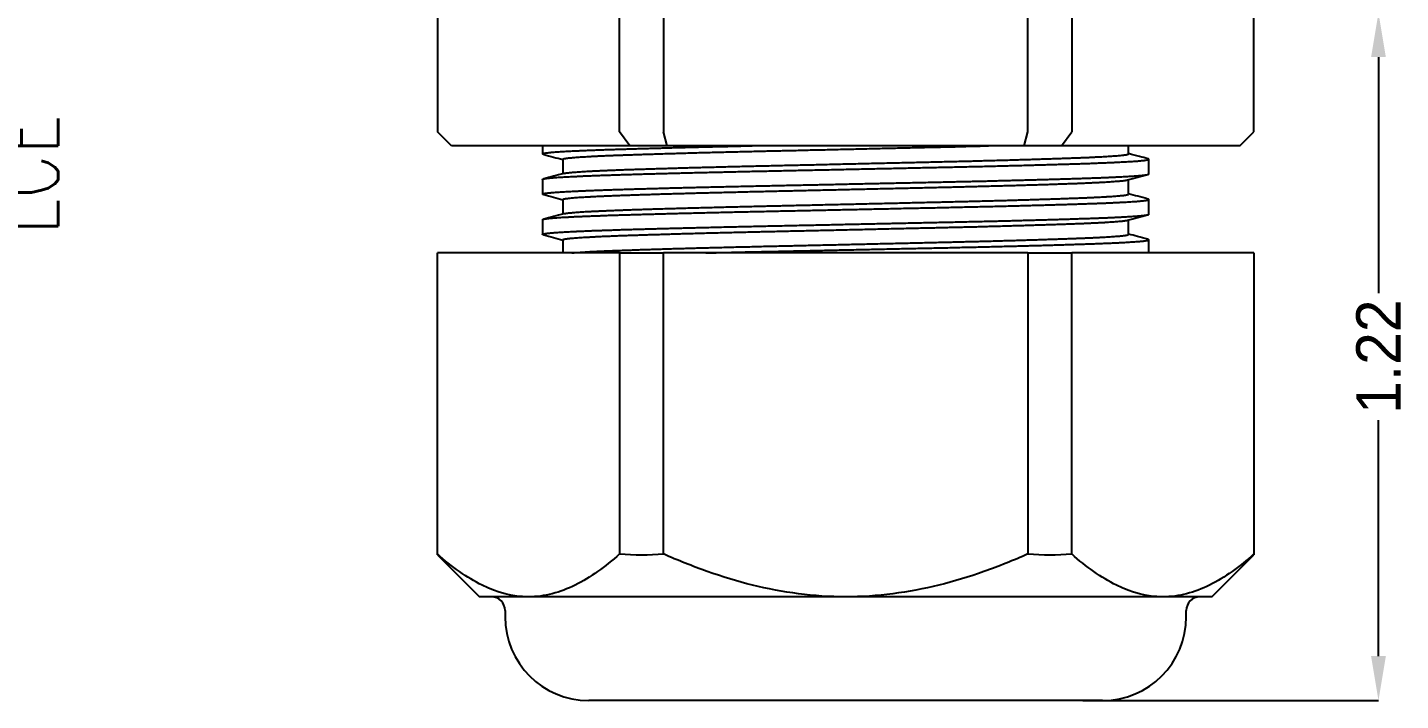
# Model space of a CAD drawing. Header units: inches. Extents: x 0 to 56, y -0.1 to 35.9.
# Drawn here: x 17.671 to 20.108, y 12.349 to 13.543 of the extents above; entities that cross this region are included whole.
import ezdxf
from ezdxf.enums import TextEntityAlignment as Align

# ---------------------------------------------------------------- set-up
doc = ezdxf.new("R2010")
doc.units = ezdxf.units.IN
doc.header["$MEASUREMENT"] = 0
doc.linetypes.add('SLD-Solid', pattern=[0])
doc.layers.add('PLOC', color=8, linetype='Continuous')
doc.layers.add('PSYMS', color=7, linetype='Continuous')
doc.styles.add('SLDTEXTSTYLE0', font='arial.ttf', dxfattribs={"width": 0.948})
doc.styles.add('WD', font='romans.shx', dxfattribs={"height": 0.185})
doc.dimstyles.new('SLDDIMSTYLE1', dxfattribs={"dimtxt": 0.078711, "dimasz": 0.078711, "dimexe": 0, "dimexo": 0.0625, "dimgap": 0.019678, "dimtad": 0, "dimtih": 1, "dimtoh": 1, "dimrnd": 1e-09, "dimzin": 12, "dimdsep": 46, "dimtxsty": 'SLDTEXTSTYLE0', "dimsah": 1, "dimcen": 0.09, "dimadec": 0, "dimazin": 3, "dimtfac": 1, "dimtofl": 0, "dimtmove": 0, "dimatfit": 3, "dimfxl": 1, "dimfrac": 2, "dimtolj": 1, "dimtzin": 12, "dimarcsym": 0})

# ---------------------------------------------------------------- blocks, each defined once
blk = doc.blocks.new('*D17')
at = {"color": 0, "linetype": 'SLD-Solid', "lineweight": -2, "transparency": 16777216}
for p, q in [((0.0043, 0.3067), (0.0043, -0.2178)), ((1.2243, -0.0593), (1.2243, -0.2178)), ((0.083, -0.2178), (0.5015, -0.2178)), ((1.1456, -0.2178), (0.7269, -0.2178))]:
    blk.add_line(p, q, dxfattribs=at)
at = {"color": 0, "linetype": 'SLD-Solid', "transparency": 16777216}
for points in [[(0.083, -0.2047), (0.083, -0.2309), (0.0043, -0.2178)], [(1.1456, -0.2047), (1.1456, -0.2309), (1.2243, -0.2178)]]:
    blk.add_solid(points, dxfattribs=at)
at = {"layer": 'Defpoints', "color": 0, "linetype": 'SLD-Solid', "transparency": 16777216}
for p in [(0.0043, 0.3692), (1.2243, 0.0032), (0.0043, -0.2178)]:
    blk.add_point(p, dxfattribs=at)
at = {"color": 0, "linetype": 'SLD-Solid', "lineweight": 18, "transparency": 16777216, "insert": (0.6142, -0.1783), "char_height": 0.07871, "attachment_point": 2, "style": 'SLDTEXTSTYLE0'}
blk.add_mtext('\\A1;1.22', dxfattribs=at)
blk = doc.blocks.new('HDV1_MC_CG_CORD3')
at = {"color": 7, "linetype": 'SLD-Solid', "lineweight": 25}
for p, q in [((0.2628, 1.4523), (0.1883, 1.3777)), ((0.2642, 1.4523), (0.7983, 1.4523)), ((0.7983, 1.129), (0.7983, 1.4523)), ((0.9883, 1.4273), (1.0133, 1.4523)), ((1.2243, 1.4523), (1.0133, 1.4523)), ((0.9883, 1.1107), (0.9883, 1.4273)), ((0.1883, 1.2906), (0.1883, 1.3777)), ((0.1641, 1.3322), (0.153, 1.3322)), ((0.1883, 0.7277), (0.1883, 1.2906)), ((0.8573, 1.2656), (0.8311, 1.2656)), ((0.9287, 1.2656), (0.9026, 1.2656)), ((0.9883, 1.2656), (0.974, 1.2656)), ((0.8216, 1.2299), (0.7983, 1.2299)), ((0.893, 1.2299), (0.8673, 1.2299)), ((0.9644, 1.2299), (0.9387, 1.2299)), ((0.0043, 0.2719), (0.0043, 1.1835)), ((0.7983, 1.129), (0.2642, 1.129)), ((0.7983, 1.129), (0.7983, 1.051)), ((0.9883, 1.1107), (1.0133, 1.129)), ((1.0133, 1.129), (1.2243, 1.129)), ((0.9883, 1.0443), (0.9883, 1.1107)), ((0.2642, 1.051), (0.7983, 1.051)), ((0.7983, 0.4044), (0.7983, 1.051)), ((0.9883, 1.0443), (1.0133, 1.051)), ((1.2243, 1.051), (1.0133, 1.051)), ((0.9883, 0.4111), (0.9883, 1.0443)), ((0.1883, 0.1648), (0.1883, 0.7277)), ((0.7983, 0.4044), (0.2642, 0.4044)), ((0.7983, 0.4044), (0.7983, 0.3264)), ((0.9883, 0.3447), (0.9883, 0.4111)), ((0.9883, 0.4111), (1.0133, 0.4044)), ((1.0133, 0.4044), (1.2243, 0.4044)), ((0.9883, 0.0282), (0.9883, 0.3447)), ((0.9883, 0.3447), (1.0133, 0.3264)), ((0.2642, 0.3264), (0.7983, 0.3264)), ((0.7983, 0.0032), (0.7983, 0.3264)), ((1.2243, 0.3264), (1.0133, 0.3264)), ((0.8311, 0.2256), (0.8568, 0.2256)), ((0.9026, 0.2256), (0.9282, 0.2256)), ((0.974, 0.2256), (0.9883, 0.2256)), ((0.7983, 0.1899), (0.8216, 0.1899)), ((0.8668, 0.1899), (0.893, 0.1899)), ((0.9383, 0.1899), (0.9644, 0.1899)), ((0.1883, 0.0777), (0.1883, 0.1648)), ((0.153, 0.1232), (0.1641, 0.1232)), ((0.1883, 0.0777), (0.2628, 0.0032)), ((0.9883, 0.0282), (1.0133, 0.0032)), ((0.7983, 0.0032), (0.2642, 0.0032)), ((1.0133, 0.0032), (1.2243, 0.0032))]:
    blk.add_line(p, q, dxfattribs=at)
for centre, radius, start, end in [((0.1641, 1.3564), 0.0242, 270, 0), ((0.153, 1.1835), 0.1487, 90, 180), ((0.153, 0.2719), 0.1487, 180, 270), ((0.1641, 0.099), 0.0242, 0, 90)]:
    blk.add_arc(centre, radius, start, end, dxfattribs=at)
for points, knots in [([(0.1883, 1.2906), (0.1883, 1.3186), (0.1956, 1.346), (0.2155, 1.3865), (0.2236, 1.3999), (0.2423, 1.4264), (0.2528, 1.4394), (0.2642, 1.4523)], [0, 0, 0, 0, 0.5, 0.5, 0.75, 0.75, 1, 1, 1, 1]), ([(0.2642, 1.129), (0.2414, 1.1546), (0.2224, 1.1808), (0.2025, 1.2211), (0.1972, 1.2347), (0.1919, 1.2555), (0.1906, 1.2625), (0.1887, 1.2766), (0.1883, 1.2836), (0.1883, 1.2906)], [0, 0, 0, 0, 0.5, 0.5, 0.75, 0.75, 0.875, 0.875, 1, 1, 1, 1]), ([(0.8303, 1.2639), (0.8287, 1.258), (0.8256, 1.2466), (0.8225, 1.2352), (0.8211, 1.2299)], [0, 0, 0, 0, 0.5256681, 1, 1, 1, 1]), ([(0.8303, 1.2639), (0.8303, 1.2642), (0.8305, 1.2649), (0.8309, 1.2655), (0.8312, 1.2656), (0.8315, 1.2654), (0.8318, 1.2647), (0.8321, 1.2635), (0.8324, 1.262), (0.8328, 1.26), (0.8331, 1.2576), (0.8334, 1.2549), (0.8337, 1.2518), (0.834, 1.2485), (0.8343, 1.2448), (0.8346, 1.2408), (0.8349, 1.2364), (0.8352, 1.2317), (0.8355, 1.2266), (0.8358, 1.2212), (0.8361, 1.2155), (0.8364, 1.2094), (0.8367, 1.2031), (0.837, 1.196), (0.8373, 1.1882), (0.8377, 1.1796), (0.838, 1.1706), (0.8383, 1.1615), (0.8386, 1.1522), (0.8389, 1.1428), (0.8393, 1.1331), (0.8396, 1.123), (0.8399, 1.1126), (0.8402, 1.1018), (0.8405, 1.091), (0.8408, 1.0803), (0.8411, 1.0696), (0.8414, 1.0587), (0.8417, 1.0475), (0.842, 1.0362), (0.8423, 1.0246), (0.8426, 1.0128), (0.8429, 1.0009), (0.8432, 0.9888), (0.8435, 0.9765), (0.8438, 0.9641), (0.8441, 0.9508), (0.8445, 0.9366), (0.8448, 0.9215), (0.8451, 0.9063), (0.8455, 0.8914), (0.8458, 0.8767), (0.8461, 0.8622), (0.8464, 0.8476), (0.8467, 0.8328), (0.847, 0.8179), (0.8474, 0.8029), (0.8477, 0.7882), (0.848, 0.7739), (0.8483, 0.76), (0.8486, 0.746), (0.8489, 0.732), (0.8492, 0.718), (0.8495, 0.704), (0.8498, 0.69), (0.8501, 0.6761), (0.8504, 0.6622), (0.8507, 0.6484), (0.851, 0.6346), (0.8513, 0.6202), (0.8516, 0.6051), (0.852, 0.5893), (0.8523, 0.5737), (0.8526, 0.5587), (0.8529, 0.5442), (0.8532, 0.5301), (0.8536, 0.5162), (0.8539, 0.5024), (0.8542, 0.4887), (0.8545, 0.4752), (0.8548, 0.4623), (0.8551, 0.4498), (0.8554, 0.438), (0.8557, 0.4263), (0.856, 0.4148), (0.8563, 0.4035), (0.8566, 0.3924), (0.8569, 0.3816), (0.8572, 0.371), (0.8575, 0.3607), (0.8578, 0.3506), (0.8581, 0.3408), (0.8584, 0.3307), (0.8588, 0.3205), (0.8591, 0.31), (0.8594, 0.3), (0.8598, 0.2906), (0.8601, 0.2819), (0.8604, 0.2736), (0.8607, 0.2657), (0.861, 0.2582), (0.8613, 0.251), (0.8617, 0.2441), (0.862, 0.2378), (0.8623, 0.2321), (0.8626, 0.2268), (0.8629, 0.2219), (0.8632, 0.2173), (0.8635, 0.213), (0.8638, 0.2091), (0.8641, 0.2056), (0.8644, 0.2024), (0.8647, 0.1996), (0.865, 0.1971), (0.8653, 0.195), (0.8656, 0.1932), (0.8659, 0.1916), (0.8663, 0.1905), (0.8666, 0.1899), (0.8668, 0.1899), (0.8668, 0.1899)], [0, 0, 0, 0, 0.006984, 0.016338, 0.025652, 0.034283, 0.042949, 0.051646, 0.06037, 0.069118, 0.077888, 0.086675, 0.094743, 0.102819, 0.110902, 0.118989, 0.127076, 0.135162, 0.143243, 0.151317, 0.159381, 0.167432, 0.175468, 0.183486, 0.192909, 0.202299, 0.211653, 0.220966, 0.229598, 0.238265, 0.246962, 0.255686, 0.264435, 0.273205, 0.281993, 0.29006, 0.298137, 0.30622, 0.314307, 0.322394, 0.33048, 0.338561, 0.346635, 0.354699, 0.36275, 0.370785, 0.378803, 0.388225, 0.397615, 0.406967, 0.416281, 0.424913, 0.43358, 0.442278, 0.451003, 0.459752, 0.468522, 0.47731, 0.485378, 0.493455, 0.501538, 0.509625, 0.517712, 0.525798, 0.533879, 0.541953, 0.550016, 0.558067, 0.566102, 0.574119, 0.583541, 0.59293, 0.602282, 0.611595, 0.620228, 0.628896, 0.637594, 0.646319, 0.655069, 0.66384, 0.672628, 0.680696, 0.688773, 0.696856, 0.704943, 0.71303, 0.721116, 0.729197, 0.73727, 0.745333, 0.753384, 0.761419, 0.769436, 0.778857, 0.788246, 0.797597, 0.80691, 0.815543, 0.824211, 0.83291, 0.841636, 0.850386, 0.859157, 0.867945, 0.876013, 0.884091, 0.892174, 0.900261, 0.908348, 0.916434, 0.924514, 0.932588, 0.940651, 0.948701, 0.956736, 0.964752, 0.974173, 0.983561, 0.992912, 1, 1, 1, 1]), ([(0.8573, 1.2655), (0.8573, 1.2655), (0.8575, 1.2656), (0.8577, 1.2652), (0.858, 1.2644), (0.8584, 1.2631), (0.8587, 1.2614), (0.859, 1.2592), (0.8593, 1.2567), (0.8597, 1.2537), (0.86, 1.2504), (0.8603, 1.2467), (0.8606, 1.2426), (0.8609, 1.2381), (0.8612, 1.2332), (0.8616, 1.2279), (0.8619, 1.222), (0.8622, 1.2156), (0.8626, 1.2088), (0.8629, 1.2018), (0.8632, 1.1944), (0.8635, 1.1868), (0.8638, 1.1789), (0.8641, 1.1707), (0.8644, 1.1621), (0.8648, 1.1531), (0.8651, 1.1438), (0.8654, 1.1341), (0.8657, 1.1239), (0.866, 1.1131), (0.8664, 1.102), (0.8667, 1.0908), (0.867, 1.0795), (0.8673, 1.0682), (0.8676, 1.0565), (0.868, 1.0446), (0.8683, 1.0325), (0.8686, 1.0201), (0.8689, 1.0075), (0.8692, 0.9945), (0.8696, 0.981), (0.8699, 0.9671), (0.8702, 0.953), (0.8706, 0.939), (0.8709, 0.925), (0.8712, 0.9111), (0.8715, 0.897), (0.8718, 0.8828), (0.8721, 0.8685), (0.8724, 0.8541), (0.8727, 0.8396), (0.873, 0.8248), (0.8734, 0.8096), (0.8737, 0.7942), (0.874, 0.7786), (0.8744, 0.7633), (0.8747, 0.7482), (0.875, 0.7333), (0.8753, 0.7184), (0.8756, 0.7036), (0.876, 0.6887), (0.8763, 0.6739), (0.8766, 0.6591), (0.8769, 0.6442), (0.8773, 0.629), (0.8776, 0.6137), (0.8779, 0.5984), (0.8782, 0.5836), (0.8785, 0.5691), (0.8788, 0.5549), (0.8792, 0.5409), (0.8795, 0.527), (0.8798, 0.5133), (0.8801, 0.4997), (0.8804, 0.4864), (0.8807, 0.4729), (0.881, 0.4595), (0.8814, 0.4461), (0.8817, 0.4329), (0.882, 0.4201), (0.8824, 0.4078), (0.8827, 0.396), (0.883, 0.3844), (0.8833, 0.3731), (0.8836, 0.3621), (0.884, 0.3513), (0.8843, 0.3408), (0.8846, 0.3305), (0.8849, 0.3202), (0.8852, 0.3102), (0.8856, 0.3005), (0.8859, 0.2914), (0.8862, 0.2827), (0.8865, 0.2745), (0.8868, 0.2667), (0.8871, 0.2592), (0.8874, 0.2521), (0.8878, 0.2453), (0.8881, 0.2389), (0.8884, 0.2328), (0.8887, 0.2269), (0.8891, 0.2214), (0.8894, 0.2164), (0.8897, 0.2118), (0.8901, 0.2077), (0.8904, 0.2041), (0.8907, 0.2009), (0.891, 0.1981), (0.8913, 0.1957), (0.8916, 0.1937), (0.8919, 0.1921), (0.8923, 0.1909), (0.8926, 0.1901), (0.8929, 0.1898), (0.8932, 0.1899), (0.8935, 0.1904), (0.8938, 0.1911), (0.8939, 0.1915)], [0, 0, 0, 0, 0.003545, 0.012131, 0.021158, 0.030189, 0.039221, 0.048248, 0.056834, 0.065423, 0.074012, 0.082597, 0.091183, 0.099772, 0.108361, 0.116947, 0.125974, 0.135005, 0.144036, 0.153063, 0.161649, 0.170238, 0.178827, 0.187413, 0.195999, 0.204588, 0.213177, 0.221763, 0.23079, 0.239822, 0.248853, 0.25788, 0.266466, 0.275055, 0.283644, 0.29223, 0.300815, 0.309404, 0.317993, 0.326579, 0.335606, 0.344637, 0.353668, 0.362695, 0.371281, 0.37987, 0.388459, 0.397045, 0.405631, 0.41422, 0.422809, 0.431395, 0.440422, 0.449454, 0.458485, 0.467512, 0.476098, 0.484687, 0.493276, 0.501862, 0.510447, 0.519036, 0.527625, 0.536211, 0.545238, 0.554269, 0.5633, 0.572328, 0.580913, 0.589502, 0.598091, 0.606677, 0.615263, 0.623852, 0.632441, 0.641027, 0.650054, 0.659085, 0.668116, 0.677144, 0.685729, 0.694318, 0.702907, 0.711493, 0.720079, 0.728668, 0.737257, 0.745843, 0.75487, 0.763901, 0.772932, 0.781959, 0.790545, 0.799134, 0.807723, 0.816309, 0.824894, 0.833483, 0.842072, 0.850658, 0.859685, 0.868716, 0.877747, 0.886775, 0.89536, 0.903949, 0.912538, 0.921124, 0.92971, 0.938299, 0.946888, 0.955473, 0.964501, 0.973532, 0.982563, 0.99159, 1, 1, 1, 1]), ([(0.8678, 1.2281), (0.8662, 1.2341), (0.863, 1.246), (0.8597, 1.258), (0.8581, 1.2639)], [0, 0, 0, 0, 0.499947, 1, 1, 1, 1]), ([(0.9017, 1.2639), (0.9001, 1.258), (0.897, 1.2466), (0.894, 1.2352), (0.8925, 1.2299)], [0, 0, 0, 0, 0.525668, 1, 1, 1, 1]), ([(0.9017, 1.2639), (0.9018, 1.2642), (0.902, 1.2649), (0.9023, 1.2655), (0.9026, 1.2656), (0.9029, 1.2654), (0.9032, 1.2647), (0.9035, 1.2635), (0.9039, 1.262), (0.9042, 1.26), (0.9045, 1.2576), (0.9048, 1.2549), (0.9051, 1.2518), (0.9054, 1.2485), (0.9057, 1.2448), (0.906, 1.2408), (0.9063, 1.2364), (0.9066, 1.2317), (0.9069, 1.2266), (0.9072, 1.2212), (0.9075, 1.2155), (0.9078, 1.2094), (0.9081, 1.2031), (0.9084, 1.196), (0.9088, 1.1882), (0.9091, 1.1796), (0.9094, 1.1706), (0.9097, 1.1615), (0.9101, 1.1522), (0.9104, 1.1428), (0.9107, 1.1331), (0.911, 1.123), (0.9113, 1.1126), (0.9117, 1.1018), (0.912, 1.091), (0.9123, 1.0803), (0.9126, 1.0696), (0.9129, 1.0587), (0.9132, 1.0475), (0.9135, 1.0362), (0.9138, 1.0246), (0.9141, 1.0128), (0.9144, 1.0009), (0.9147, 0.9888), (0.915, 0.9765), (0.9153, 0.9641), (0.9156, 0.9508), (0.9159, 0.9366), (0.9162, 0.9215), (0.9166, 0.9063), (0.9169, 0.8914), (0.9172, 0.8767), (0.9175, 0.8622), (0.9178, 0.8476), (0.9182, 0.8328), (0.9185, 0.8179), (0.9188, 0.8029), (0.9191, 0.7882), (0.9194, 0.7739), (0.9197, 0.76), (0.92, 0.746), (0.9203, 0.732), (0.9206, 0.718), (0.9209, 0.704), (0.9212, 0.69), (0.9215, 0.6761), (0.9218, 0.6622), (0.9221, 0.6484), (0.9224, 0.6346), (0.9227, 0.6202), (0.923, 0.6051), (0.9234, 0.5893), (0.9237, 0.5737), (0.924, 0.5587), (0.9244, 0.5442), (0.9247, 0.5301), (0.925, 0.5162), (0.9253, 0.5024), (0.9256, 0.4887), (0.9259, 0.4752), (0.9263, 0.4623), (0.9266, 0.4498), (0.9269, 0.438), (0.9272, 0.4263), (0.9275, 0.4148), (0.9278, 0.4035), (0.9281, 0.3924), (0.9284, 0.3816), (0.9287, 0.371), (0.929, 0.3607), (0.9293, 0.3506), (0.9296, 0.3408), (0.9299, 0.3307), (0.9302, 0.3205), (0.9305, 0.31), (0.9309, 0.3), (0.9312, 0.2906), (0.9315, 0.2819), (0.9318, 0.2736), (0.9321, 0.2657), (0.9325, 0.2582), (0.9328, 0.251), (0.9331, 0.2441), (0.9334, 0.2378), (0.9337, 0.2321), (0.934, 0.2268), (0.9343, 0.2219), (0.9346, 0.2173), (0.9349, 0.213), (0.9352, 0.2091), (0.9355, 0.2056), (0.9358, 0.2024), (0.9361, 0.1996), (0.9364, 0.1971), (0.9367, 0.195), (0.937, 0.1932), (0.9373, 0.1916), (0.9377, 0.1905), (0.938, 0.1899), (0.9382, 0.1899), (0.9383, 0.1899)], [0, 0, 0, 0, 0.006984, 0.016338, 0.025652, 0.034283, 0.042949, 0.051646, 0.06037, 0.069118, 0.077888, 0.086675, 0.094743, 0.102819, 0.110902, 0.118989, 0.127076, 0.135162, 0.143243, 0.151317, 0.159381, 0.167432, 0.175468, 0.183486, 0.192909, 0.202299, 0.211653, 0.220966, 0.229598, 0.238265, 0.246962, 0.255686, 0.264435, 0.273205, 0.281993, 0.29006, 0.298137, 0.30622, 0.314307, 0.322394, 0.33048, 0.338561, 0.346635, 0.354699, 0.36275, 0.370785, 0.378803, 0.388225, 0.397615, 0.406967, 0.416281, 0.424913, 0.43358, 0.442278, 0.451003, 0.459752, 0.468522, 0.47731, 0.485378, 0.493455, 0.501538, 0.509625, 0.517712, 0.525798, 0.533879, 0.541953, 0.550016, 0.558067, 0.566102, 0.574119, 0.583541, 0.59293, 0.602282, 0.611595, 0.620228, 0.628896, 0.637594, 0.646319, 0.655069, 0.66384, 0.672628, 0.680696, 0.688773, 0.696856, 0.704943, 0.71303, 0.721116, 0.729197, 0.73727, 0.745333, 0.753384, 0.761419, 0.769436, 0.778857, 0.788246, 0.797597, 0.80691, 0.815543, 0.824211, 0.83291, 0.841636, 0.850386, 0.859157, 0.867945, 0.876013, 0.884091, 0.892174, 0.900261, 0.908348, 0.916434, 0.924514, 0.932588, 0.940651, 0.948701, 0.956736, 0.964752, 0.974173, 0.983561, 0.992912, 1, 1, 1, 1]), ([(0.9287, 1.2656), (0.9287, 1.2656), (0.9288, 1.2656), (0.929, 1.2654), (0.9293, 1.2648), (0.9296, 1.2637), (0.9299, 1.2623), (0.9303, 1.2604), (0.9306, 1.2581), (0.9309, 1.2555), (0.9312, 1.2523), (0.9315, 1.2487), (0.9319, 1.2446), (0.9322, 1.2401), (0.9326, 1.2352), (0.9329, 1.23), (0.9332, 1.2244), (0.9335, 1.2185), (0.9338, 1.2123), (0.9341, 1.2056), (0.9345, 1.1986), (0.9348, 1.1913), (0.9351, 1.1834), (0.9354, 1.175), (0.9357, 1.1662), (0.9361, 1.1569), (0.9364, 1.1475), (0.9367, 1.1378), (0.937, 1.1281), (0.9373, 1.118), (0.9376, 1.1076), (0.9379, 1.0969), (0.9383, 1.086), (0.9386, 1.0747), (0.9389, 1.0631), (0.9392, 1.0509), (0.9396, 1.0383), (0.9399, 1.0254), (0.9402, 1.0124), (0.9406, 0.9995), (0.9409, 0.9865), (0.9412, 0.9734), (0.9415, 0.9601), (0.9418, 0.9466), (0.9421, 0.9329), (0.9424, 0.9191), (0.9428, 0.9049), (0.9431, 0.8903), (0.9434, 0.8753), (0.9437, 0.8602), (0.944, 0.8453), (0.9444, 0.8305), (0.9447, 0.8158), (0.945, 0.8011), (0.9453, 0.7864), (0.9456, 0.7716), (0.9459, 0.7567), (0.9463, 0.7419), (0.9466, 0.7267), (0.9469, 0.7114), (0.9472, 0.6957), (0.9476, 0.6801), (0.9479, 0.6648), (0.9482, 0.6499), (0.9485, 0.6352), (0.9489, 0.6206), (0.9492, 0.606), (0.9495, 0.5916), (0.9498, 0.5773), (0.9501, 0.563), (0.9504, 0.5487), (0.9507, 0.5343), (0.9511, 0.5198), (0.9514, 0.5054), (0.9517, 0.4915), (0.952, 0.478), (0.9523, 0.4649), (0.9527, 0.4521), (0.953, 0.4394), (0.9533, 0.427), (0.9536, 0.4148), (0.9539, 0.4028), (0.9543, 0.3909), (0.9546, 0.379), (0.9549, 0.3672), (0.9553, 0.3558), (0.9556, 0.3448), (0.9559, 0.3344), (0.9562, 0.3244), (0.9565, 0.3147), (0.9568, 0.3053), (0.9571, 0.2963), (0.9574, 0.2876), (0.9578, 0.2792), (0.9581, 0.271), (0.9584, 0.2631), (0.9587, 0.2554), (0.9591, 0.2481), (0.9594, 0.2413), (0.9597, 0.2351), (0.96, 0.2293), (0.9603, 0.2239), (0.9607, 0.2189), (0.961, 0.2142), (0.9613, 0.21), (0.9616, 0.2062), (0.9619, 0.2027), (0.9623, 0.1995), (0.9626, 0.1968), (0.9629, 0.1945), (0.9633, 0.1927), (0.9636, 0.1913), (0.9639, 0.1904), (0.9642, 0.1899), (0.9645, 0.1898), (0.9648, 0.1901), (0.9651, 0.1907), (0.9652, 0.1913), (0.9653, 0.1915)], [0, 0, 0, 0, 0.0003667, 0.0089524, 0.0175414, 0.0261304, 0.0347161, 0.0433018, 0.0518908, 0.0604797, 0.0690654, 0.0780926, 0.0871237, 0.0961547, 0.1051819, 0.1137676, 0.1223566, 0.1309455, 0.1395312, 0.1481169, 0.1567059, 0.1652949, 0.1738806, 0.1829078, 0.1919388, 0.2009698, 0.209997, 0.2185827, 0.2271717, 0.2357607, 0.2443464, 0.2529321, 0.2615211, 0.2701101, 0.2786958, 0.287723, 0.296754, 0.305785, 0.3148122, 0.323398, 0.331987, 0.3405761, 0.3491618, 0.3577476, 0.3663366, 0.3749257, 0.3835114, 0.3925387, 0.4015698, 0.4106009, 0.4196282, 0.4282139, 0.4368028, 0.4453918, 0.4539775, 0.4625632, 0.4711522, 0.4797412, 0.4883269, 0.4973541, 0.5063851, 0.5154161, 0.5244433, 0.5330291, 0.5416182, 0.5502073, 0.5587931, 0.5673789, 0.575968, 0.584557, 0.5931428, 0.6021702, 0.6112013, 0.6202324, 0.6292598, 0.6378455, 0.6464344, 0.6550234, 0.6636091, 0.6721948, 0.6807838, 0.6893727, 0.6979584, 0.7069856, 0.7160166, 0.7250476, 0.7340748, 0.7426606, 0.7512497, 0.7598388, 0.7684246, 0.7770105, 0.7855996, 0.7941887, 0.8027745, 0.8118018, 0.820833, 0.8298641, 0.8388915, 0.8474772, 0.8560661, 0.8646551, 0.8732408, 0.8818265, 0.8904155, 0.8990044, 0.9075901, 0.9166173, 0.9256483, 0.9346793, 0.9437065, 0.9522923, 0.9608814, 0.9694705, 0.9780563, 0.9866421, 0.9952312, 1, 1, 1, 1]), ([(0.9392, 1.2281), (0.9376, 1.2341), (0.9344, 1.246), (0.9312, 1.258), (0.9296, 1.2639)], [0, 0, 0, 0, 0.499947, 1, 1, 1, 1]), ([(0.9731, 1.2639), (0.9715, 1.258), (0.9685, 1.2466), (0.9654, 1.2352), (0.964, 1.2299)], [0, 0, 0, 0, 0.5256681, 1, 1, 1, 1]), ([(0.9731, 1.2639), (0.9732, 1.2642), (0.9734, 1.2649), (0.9737, 1.2655), (0.974, 1.2656), (0.9743, 1.2654), (0.9747, 1.2647), (0.975, 1.2635), (0.9753, 1.262), (0.9756, 1.26), (0.9759, 1.2576), (0.9762, 1.2549), (0.9766, 1.2518), (0.9769, 1.2485), (0.9772, 1.2448), (0.9775, 1.2408), (0.9778, 1.2364), (0.9781, 1.2317), (0.9784, 1.2266), (0.9787, 1.2212), (0.979, 1.2155), (0.9793, 1.2094), (0.9795, 1.2031), (0.9799, 1.196), (0.9802, 1.1882), (0.9805, 1.1796), (0.9809, 1.1706), (0.9812, 1.1615), (0.9815, 1.1522), (0.9818, 1.1428), (0.9821, 1.1331), (0.9824, 1.123), (0.9828, 1.1126), (0.9831, 1.1018), (0.9834, 1.091), (0.9837, 1.0803), (0.984, 1.0696), (0.9843, 1.0587), (0.9846, 1.0475), (0.9849, 1.0362), (0.9852, 1.0246), (0.9855, 1.0128), (0.9858, 1.0009), (0.9861, 0.9888), (0.9864, 0.9765), (0.9867, 0.9641), (0.987, 0.9508), (0.9873, 0.9366), (0.9877, 0.9215), (0.988, 0.9073), (0.9882, 0.898), (0.9883, 0.8939)], [0, 0, 0, 0, 0.016849, 0.039416, 0.061886, 0.08271, 0.103616, 0.124597, 0.145644, 0.166751, 0.187908, 0.209107, 0.22857, 0.248055, 0.267555, 0.287065, 0.306576, 0.326083, 0.345579, 0.365058, 0.384513, 0.403937, 0.423324, 0.442667, 0.4654, 0.488054, 0.510619, 0.533089, 0.553914, 0.574822, 0.595803, 0.616852, 0.637959, 0.659117, 0.680317, 0.699781, 0.719266, 0.738766, 0.758276, 0.777787, 0.797294, 0.81679, 0.836269, 0.855723, 0.875146, 0.894532, 0.913875, 0.936607, 0.95926, 0.981823, 1, 1, 1, 1]), ([(0.8216, 1.2298), (0.8216, 1.2298), (0.8217, 1.2299), (0.8219, 1.2296), (0.8222, 1.229), (0.8225, 1.228), (0.8229, 1.2265), (0.8232, 1.2247), (0.8235, 1.2224), (0.8238, 1.2197), (0.8242, 1.2164), (0.8245, 1.2126), (0.8249, 1.2083), (0.8253, 1.2035), (0.8256, 1.1982), (0.826, 1.1925), (0.8263, 1.1863), (0.8267, 1.1798), (0.8271, 1.1727), (0.8274, 1.1654), (0.8278, 1.1576), (0.8281, 1.1496), (0.8284, 1.1412), (0.8288, 1.1327), (0.8291, 1.124), (0.8294, 1.1153), (0.8297, 1.1062), (0.83, 1.0968), (0.8303, 1.087), (0.8307, 1.077), (0.831, 1.0663), (0.8313, 1.0549), (0.8317, 1.0429), (0.8321, 1.0305), (0.8324, 1.0178), (0.8328, 1.0049), (0.8331, 0.9917), (0.8335, 0.9782), (0.8339, 0.9646), (0.8342, 0.9507), (0.8346, 0.9368), (0.8349, 0.9227), (0.8352, 0.9086), (0.8356, 0.8945), (0.8359, 0.8805), (0.8362, 0.8668), (0.8365, 0.8533), (0.8368, 0.8396), (0.8372, 0.8258), (0.8375, 0.8119), (0.8378, 0.7979), (0.8381, 0.7833), (0.8385, 0.7682), (0.8388, 0.7526), (0.8392, 0.7369), (0.8396, 0.7212), (0.8399, 0.7055), (0.8403, 0.6899), (0.8406, 0.6743), (0.841, 0.6588), (0.8414, 0.6434), (0.8417, 0.6282), (0.8421, 0.6132), (0.8424, 0.5985), (0.8427, 0.5839), (0.843, 0.5699), (0.8434, 0.5564), (0.8437, 0.5433), (0.844, 0.5302), (0.8443, 0.5174), (0.8446, 0.5046), (0.8449, 0.492), (0.8453, 0.4791), (0.8456, 0.466), (0.846, 0.4528), (0.8464, 0.4398), (0.8467, 0.4271), (0.8471, 0.4147), (0.8474, 0.4026), (0.8478, 0.3908), (0.8482, 0.3794), (0.8485, 0.3683), (0.8489, 0.3577), (0.8492, 0.3475), (0.8495, 0.3378), (0.8499, 0.3284), (0.8502, 0.3199), (0.8505, 0.3116), (0.8508, 0.3036), (0.8512, 0.2954), (0.8515, 0.2877), (0.8519, 0.2803), (0.8522, 0.2734), (0.8526, 0.267), (0.853, 0.2612), (0.8533, 0.2558), (0.8536, 0.2509), (0.854, 0.2465), (0.8543, 0.2424), (0.8547, 0.2388), (0.855, 0.2356), (0.8553, 0.2329), (0.8557, 0.2305), (0.856, 0.2287), (0.8562, 0.2277), (0.8563, 0.2273), (0.8563, 0.2273)], [0, 0, 0, 0, 0.001578, 0.010664, 0.019786, 0.028941, 0.038125, 0.047335, 0.056567, 0.065817, 0.07601, 0.086215, 0.096428, 0.106645, 0.116859, 0.127067, 0.137263, 0.147442, 0.157599, 0.16773, 0.17765, 0.187535, 0.197381, 0.207185, 0.216272, 0.225395, 0.234551, 0.243735, 0.252945, 0.262178, 0.271428, 0.281621, 0.291826, 0.30204, 0.312256, 0.322471, 0.332678, 0.342874, 0.353052, 0.363209, 0.37334, 0.383259, 0.393143, 0.402989, 0.412793, 0.421881, 0.431004, 0.44016, 0.449345, 0.458556, 0.467788, 0.477039, 0.487232, 0.497437, 0.507651, 0.517867, 0.528082, 0.538289, 0.548485, 0.558663, 0.56882, 0.578949, 0.588868, 0.598752, 0.608597, 0.618401, 0.627489, 0.636613, 0.645769, 0.654955, 0.664166, 0.673399, 0.68265, 0.692843, 0.703049, 0.713262, 0.723479, 0.733693, 0.7439, 0.754095, 0.764274, 0.77443, 0.784559, 0.794477, 0.804361, 0.814205, 0.824008, 0.83234, 0.842465, 0.85263, 0.862829, 0.873059, 0.883315, 0.89359, 0.903293, 0.913005, 0.922722, 0.93244, 0.942154, 0.951861, 0.961555, 0.971233, 0.980891, 0.990525, 0.999958, 1, 1, 1, 1]), ([(0.8678, 1.2281), (0.8678, 1.228), (0.8679, 1.2276), (0.8681, 1.2265), (0.8685, 1.2247), (0.8688, 1.2224), (0.8691, 1.2197), (0.8695, 1.2164), (0.8698, 1.2126), (0.8702, 1.2083), (0.8706, 1.2035), (0.8709, 1.1982), (0.8713, 1.1925), (0.8716, 1.1863), (0.872, 1.1798), (0.8723, 1.1727), (0.8727, 1.1654), (0.873, 1.1576), (0.8734, 1.1496), (0.8737, 1.1412), (0.874, 1.1327), (0.8744, 1.124), (0.8747, 1.1153), (0.875, 1.1062), (0.8753, 1.0968), (0.8756, 1.087), (0.8759, 1.077), (0.8763, 1.0663), (0.8766, 1.0549), (0.877, 1.0429), (0.8773, 1.0305), (0.8777, 1.0178), (0.8781, 1.0049), (0.8784, 0.9917), (0.8788, 0.9782), (0.8791, 0.9646), (0.8795, 0.9507), (0.8798, 0.9368), (0.8802, 0.9227), (0.8805, 0.9086), (0.8809, 0.8945), (0.8812, 0.8805), (0.8815, 0.8668), (0.8818, 0.8533), (0.8821, 0.8396), (0.8824, 0.8258), (0.8828, 0.8119), (0.8831, 0.7979), (0.8834, 0.7833), (0.8838, 0.7682), (0.8841, 0.7526), (0.8845, 0.7369), (0.8848, 0.7212), (0.8852, 0.7055), (0.8856, 0.6899), (0.8859, 0.6743), (0.8863, 0.6588), (0.8866, 0.6434), (0.887, 0.6282), (0.8873, 0.6132), (0.8877, 0.5985), (0.888, 0.5839), (0.8883, 0.5699), (0.8886, 0.5564), (0.889, 0.5433), (0.8893, 0.5302), (0.8896, 0.5174), (0.8899, 0.5046), (0.8902, 0.492), (0.8906, 0.4791), (0.8909, 0.466), (0.8913, 0.4528), (0.8916, 0.4398), (0.892, 0.4271), (0.8924, 0.4147), (0.8927, 0.4026), (0.8931, 0.3908), (0.8934, 0.3794), (0.8938, 0.3683), (0.8941, 0.3577), (0.8945, 0.3475), (0.8948, 0.3378), (0.8952, 0.3284), (0.8955, 0.3197), (0.8958, 0.3115), (0.8961, 0.3038), (0.8964, 0.2964), (0.8967, 0.2894), (0.8971, 0.2826), (0.8974, 0.2762), (0.8977, 0.27), (0.8981, 0.264), (0.8984, 0.2582), (0.8988, 0.2528), (0.8991, 0.248), (0.8995, 0.2436), (0.8999, 0.2396), (0.9002, 0.2362), (0.9006, 0.2332), (0.9009, 0.2307), (0.9013, 0.2287), (0.9016, 0.2272), (0.902, 0.2262), (0.9023, 0.2256), (0.9025, 0.2256), (0.9026, 0.2256)], [0, 0, 0, 0, 0.001649, 0.010833, 0.020043, 0.029275, 0.038526, 0.048718, 0.058924, 0.069138, 0.079355, 0.08957, 0.099778, 0.109974, 0.120153, 0.130311, 0.140442, 0.150362, 0.160247, 0.170094, 0.179899, 0.188986, 0.198109, 0.207265, 0.21645, 0.22566, 0.234893, 0.244144, 0.254337, 0.264543, 0.274756, 0.284973, 0.295188, 0.305396, 0.315592, 0.325771, 0.335928, 0.346059, 0.355978, 0.365863, 0.375709, 0.385514, 0.394602, 0.403725, 0.412882, 0.422067, 0.431278, 0.440511, 0.449762, 0.459955, 0.470161, 0.480375, 0.490592, 0.500807, 0.511014, 0.52121, 0.531389, 0.541546, 0.551676, 0.561595, 0.571479, 0.581324, 0.591129, 0.600217, 0.609342, 0.618498, 0.627684, 0.636895, 0.646129, 0.65538, 0.665574, 0.67578, 0.685994, 0.69621, 0.706425, 0.716633, 0.726828, 0.737007, 0.747163, 0.757293, 0.767211, 0.777095, 0.78694, 0.796743, 0.805833, 0.814958, 0.824115, 0.833301, 0.842513, 0.851746, 0.860998, 0.871192, 0.881398, 0.891612, 0.901829, 0.912044, 0.922251, 0.932446, 0.942624, 0.952781, 0.96291, 0.972828, 0.982711, 0.992555, 1, 1, 1, 1]), ([(0.893, 1.2298), (0.893, 1.2298), (0.8931, 1.2299), (0.8933, 1.2296), (0.8937, 1.229), (0.894, 1.228), (0.8943, 1.2265), (0.8946, 1.2247), (0.8949, 1.2224), (0.8953, 1.2197), (0.8956, 1.2164), (0.896, 1.2126), (0.8963, 1.2083), (0.8967, 1.2035), (0.8971, 1.1982), (0.8974, 1.1925), (0.8978, 1.1863), (0.8981, 1.1798), (0.8985, 1.1727), (0.8988, 1.1654), (0.8992, 1.1576), (0.8995, 1.1496), (0.8999, 1.1412), (0.9002, 1.1327), (0.9005, 1.124), (0.9008, 1.1153), (0.9011, 1.1062), (0.9014, 1.0968), (0.9018, 1.087), (0.9021, 1.077), (0.9024, 1.0663), (0.9028, 1.0549), (0.9031, 1.0429), (0.9035, 1.0305), (0.9038, 1.0178), (0.9042, 1.0049), (0.9046, 0.9917), (0.9049, 0.9782), (0.9053, 0.9646), (0.9056, 0.9507), (0.906, 0.9368), (0.9063, 0.9227), (0.9067, 0.9086), (0.907, 0.8945), (0.9073, 0.8805), (0.9076, 0.8668), (0.908, 0.8533), (0.9083, 0.8396), (0.9086, 0.8258), (0.9089, 0.8119), (0.9092, 0.7979), (0.9096, 0.7833), (0.9099, 0.7682), (0.9103, 0.7526), (0.9106, 0.7369), (0.911, 0.7212), (0.9114, 0.7055), (0.9117, 0.6899), (0.9121, 0.6743), (0.9124, 0.6588), (0.9128, 0.6434), (0.9131, 0.6282), (0.9135, 0.6132), (0.9138, 0.5985), (0.9142, 0.5839), (0.9145, 0.5699), (0.9148, 0.5564), (0.9151, 0.5433), (0.9154, 0.5302), (0.9157, 0.5174), (0.9161, 0.5046), (0.9164, 0.492), (0.9167, 0.4791), (0.9171, 0.466), (0.9174, 0.4528), (0.9178, 0.4398), (0.9181, 0.4271), (0.9185, 0.4147), (0.9189, 0.4026), (0.9192, 0.3908), (0.9196, 0.3794), (0.9199, 0.3683), (0.9203, 0.3577), (0.9206, 0.3475), (0.921, 0.3378), (0.9213, 0.3284), (0.9216, 0.3199), (0.9219, 0.3116), (0.9223, 0.3036), (0.9226, 0.2954), (0.923, 0.2877), (0.9233, 0.2803), (0.9237, 0.2734), (0.924, 0.267), (0.9244, 0.2612), (0.9247, 0.2558), (0.9251, 0.2509), (0.9254, 0.2465), (0.9258, 0.2424), (0.9261, 0.2388), (0.9264, 0.2356), (0.9268, 0.2329), (0.9271, 0.2305), (0.9274, 0.2287), (0.9277, 0.2277), (0.9278, 0.2273), (0.9278, 0.2273)], [0, 0, 0, 0, 0.001578, 0.010664, 0.019786, 0.028941, 0.038125, 0.047335, 0.056567, 0.065817, 0.07601, 0.086215, 0.096428, 0.106645, 0.116859, 0.127067, 0.137263, 0.147442, 0.157599, 0.16773, 0.17765, 0.187535, 0.197381, 0.207185, 0.216272, 0.225395, 0.234551, 0.243735, 0.252945, 0.262178, 0.271428, 0.281621, 0.291826, 0.30204, 0.312256, 0.322471, 0.332678, 0.342874, 0.353052, 0.363209, 0.37334, 0.383259, 0.393143, 0.402989, 0.412793, 0.421881, 0.431004, 0.44016, 0.449345, 0.458556, 0.467788, 0.477039, 0.487232, 0.497437, 0.507651, 0.517867, 0.528082, 0.538289, 0.548485, 0.558663, 0.56882, 0.578949, 0.588868, 0.598752, 0.608597, 0.618401, 0.627489, 0.636613, 0.645769, 0.654955, 0.664166, 0.673399, 0.68265, 0.692843, 0.703049, 0.713262, 0.723479, 0.733693, 0.7439, 0.754095, 0.764274, 0.77443, 0.784559, 0.794477, 0.804361, 0.814205, 0.824008, 0.83234, 0.842465, 0.85263, 0.862829, 0.873059, 0.883315, 0.89359, 0.903293, 0.913005, 0.922722, 0.93244, 0.942154, 0.951861, 0.961555, 0.971233, 0.980891, 0.990525, 0.999958, 1, 1, 1, 1]), ([(0.9392, 1.2281), (0.9392, 1.228), (0.9393, 1.2276), (0.9396, 1.2265), (0.9399, 1.2247), (0.9402, 1.2224), (0.9406, 1.2197), (0.9409, 1.2164), (0.9413, 1.2126), (0.9416, 1.2083), (0.942, 1.2035), (0.9423, 1.1982), (0.9427, 1.1925), (0.9431, 1.1863), (0.9434, 1.1798), (0.9438, 1.1727), (0.9441, 1.1654), (0.9445, 1.1576), (0.9448, 1.1496), (0.9451, 1.1412), (0.9455, 1.1327), (0.9458, 1.124), (0.9461, 1.1153), (0.9464, 1.1062), (0.9467, 1.0968), (0.947, 1.087), (0.9474, 1.077), (0.9477, 1.0663), (0.948, 1.0549), (0.9484, 1.0429), (0.9488, 1.0305), (0.9491, 1.0178), (0.9495, 1.0049), (0.9499, 0.9917), (0.9502, 0.9782), (0.9506, 0.9646), (0.9509, 0.9507), (0.9513, 0.9368), (0.9516, 0.9227), (0.952, 0.9086), (0.9523, 0.8945), (0.9526, 0.8805), (0.9529, 0.8668), (0.9532, 0.8533), (0.9536, 0.8396), (0.9539, 0.8258), (0.9542, 0.8119), (0.9545, 0.7979), (0.9548, 0.7833), (0.9552, 0.7682), (0.9556, 0.7526), (0.9559, 0.7369), (0.9563, 0.7212), (0.9566, 0.7055), (0.957, 0.6899), (0.9574, 0.6743), (0.9577, 0.6588), (0.9581, 0.6434), (0.9584, 0.6282), (0.9588, 0.6132), (0.9591, 0.5985), (0.9594, 0.5839), (0.9598, 0.5699), (0.9601, 0.5564), (0.9604, 0.5433), (0.9607, 0.5302), (0.961, 0.5174), (0.9613, 0.5046), (0.9617, 0.492), (0.962, 0.4791), (0.9623, 0.466), (0.9627, 0.4528), (0.9631, 0.4398), (0.9634, 0.4271), (0.9638, 0.4147), (0.9641, 0.4026), (0.9645, 0.3908), (0.9649, 0.3794), (0.9652, 0.3683), (0.9656, 0.3577), (0.9659, 0.3475), (0.9663, 0.3378), (0.9666, 0.3284), (0.9669, 0.3197), (0.9672, 0.3115), (0.9675, 0.3038), (0.9678, 0.2964), (0.9682, 0.2894), (0.9685, 0.2826), (0.9688, 0.2762), (0.9691, 0.27), (0.9695, 0.264), (0.9699, 0.2582), (0.9702, 0.2528), (0.9706, 0.248), (0.9709, 0.2436), (0.9713, 0.2396), (0.9717, 0.2362), (0.972, 0.2332), (0.9724, 0.2307), (0.9727, 0.2287), (0.9731, 0.2272), (0.9734, 0.2262), (0.9737, 0.2256), (0.9739, 0.2256), (0.974, 0.2256)], [0, 0, 0, 0, 0.001651, 0.010835, 0.020045, 0.029277, 0.038528, 0.04872, 0.058926, 0.06914, 0.079357, 0.089571, 0.099779, 0.109976, 0.120155, 0.130313, 0.140444, 0.150364, 0.160249, 0.170096, 0.179901, 0.188988, 0.198111, 0.207267, 0.216452, 0.225662, 0.234895, 0.244146, 0.254338, 0.264544, 0.274758, 0.284975, 0.29519, 0.305397, 0.315593, 0.325772, 0.33593, 0.34606, 0.35598, 0.365865, 0.375711, 0.385515, 0.394603, 0.403727, 0.412883, 0.422068, 0.431279, 0.440512, 0.449763, 0.459956, 0.470162, 0.480376, 0.490593, 0.500808, 0.511015, 0.521211, 0.53139, 0.541547, 0.551677, 0.561596, 0.57148, 0.581325, 0.591129, 0.600218, 0.609342, 0.618499, 0.627685, 0.636896, 0.646129, 0.655381, 0.665574, 0.67578, 0.685994, 0.696211, 0.706426, 0.716633, 0.726829, 0.737007, 0.747164, 0.757294, 0.767212, 0.777096, 0.78694, 0.796744, 0.805833, 0.814958, 0.824115, 0.833302, 0.842513, 0.851747, 0.860999, 0.871192, 0.881398, 0.891612, 0.901829, 0.912044, 0.922251, 0.932446, 0.942625, 0.952781, 0.96291, 0.972828, 0.982711, 0.992555, 1, 1, 1, 1]), ([(0.9644, 1.2298), (0.9644, 1.2298), (0.9646, 1.2299), (0.9648, 1.2296), (0.9651, 1.229), (0.9654, 1.228), (0.9657, 1.2265), (0.966, 1.2247), (0.9664, 1.2224), (0.9667, 1.2197), (0.967, 1.2164), (0.9674, 1.2126), (0.9678, 1.2083), (0.9681, 1.2035), (0.9685, 1.1982), (0.9688, 1.1925), (0.9692, 1.1863), (0.9696, 1.1798), (0.9699, 1.1727), (0.9703, 1.1654), (0.9706, 1.1576), (0.971, 1.1496), (0.9713, 1.1412), (0.9716, 1.1327), (0.9719, 1.124), (0.9722, 1.1153), (0.9725, 1.1062), (0.9729, 1.0968), (0.9732, 1.087), (0.9735, 1.077), (0.9738, 1.0663), (0.9742, 1.0549), (0.9746, 1.0429), (0.9749, 1.0305), (0.9753, 1.0178), (0.9756, 1.0049), (0.976, 0.9917), (0.9764, 0.9782), (0.9767, 0.9646), (0.9771, 0.9507), (0.9774, 0.9368), (0.9778, 0.9227), (0.9781, 0.9086), (0.9784, 0.8945), (0.9788, 0.8805), (0.9791, 0.8668), (0.9794, 0.8533), (0.9797, 0.8396), (0.98, 0.8258), (0.9803, 0.8119), (0.9807, 0.7979), (0.981, 0.7833), (0.9813, 0.7682), (0.9817, 0.7526), (0.9821, 0.7369), (0.9824, 0.7212), (0.9828, 0.7055), (0.9831, 0.6899), (0.9835, 0.6743), (0.9839, 0.6588), (0.9842, 0.6434), (0.9846, 0.6282), (0.9849, 0.6132), (0.9852, 0.5985), (0.9856, 0.5839), (0.9859, 0.5699), (0.9862, 0.5564), (0.9865, 0.5433), (0.9868, 0.5302), (0.9872, 0.5174), (0.9875, 0.5046), (0.9878, 0.492), (0.9881, 0.4819), (0.9882, 0.476), (0.9883, 0.4742)], [0, 0, 0, 0, 0.002298, 0.015531, 0.028816, 0.042148, 0.055523, 0.068935, 0.08238, 0.095852, 0.110695, 0.125557, 0.140431, 0.15531, 0.170185, 0.185051, 0.199899, 0.214723, 0.229516, 0.24427, 0.258716, 0.273112, 0.287451, 0.30173, 0.314963, 0.328249, 0.341583, 0.354958, 0.368371, 0.381816, 0.395288, 0.410132, 0.424994, 0.439869, 0.454747, 0.469623, 0.484488, 0.499336, 0.51416, 0.528952, 0.543705, 0.55815, 0.572545, 0.586884, 0.601162, 0.614396, 0.627683, 0.641017, 0.654393, 0.667807, 0.681253, 0.694725, 0.709569, 0.724432, 0.739306, 0.754184, 0.76906, 0.783925, 0.798773, 0.813596, 0.828387, 0.84314, 0.857585, 0.871979, 0.886316, 0.900594, 0.913829, 0.927117, 0.940452, 0.953829, 0.967243, 0.980689, 0.994162, 1, 1, 1, 1]), ([(0.7983, 1.2139), (0.7983, 1.2134), (0.7985, 1.2117), (0.7988, 1.2082), (0.7991, 1.2035), (0.7995, 1.1982), (0.7998, 1.1925), (0.8002, 1.1863), (0.8006, 1.1798), (0.8009, 1.1727), (0.8013, 1.1654), (0.8016, 1.1576), (0.8019, 1.1496), (0.8023, 1.1412), (0.8026, 1.1327), (0.8029, 1.124), (0.8032, 1.1153), (0.8035, 1.1062), (0.8039, 1.0968), (0.8042, 1.087), (0.8045, 1.077), (0.8048, 1.0663), (0.8052, 1.0549), (0.8056, 1.0429), (0.8059, 1.0305), (0.8063, 1.0178), (0.8066, 1.0049), (0.807, 0.9917), (0.8074, 0.9782), (0.8077, 0.9646), (0.8081, 0.9507), (0.8084, 0.9368), (0.8088, 0.9227), (0.8091, 0.9086), (0.8094, 0.8945), (0.8098, 0.8805), (0.8101, 0.8668), (0.8104, 0.8533), (0.8107, 0.8396), (0.811, 0.8258), (0.8113, 0.8119), (0.8117, 0.7979), (0.812, 0.7833), (0.8123, 0.7682), (0.8127, 0.7526), (0.8131, 0.7369), (0.8134, 0.7212), (0.8138, 0.7055), (0.8141, 0.6899), (0.8145, 0.6743), (0.8149, 0.6588), (0.8152, 0.6434), (0.8156, 0.6282), (0.8159, 0.6132), (0.8162, 0.5985), (0.8166, 0.5839), (0.8169, 0.5699), (0.8172, 0.5564), (0.8175, 0.5433), (0.8178, 0.5302), (0.8182, 0.5174), (0.8185, 0.5046), (0.8188, 0.492), (0.8191, 0.4791), (0.8195, 0.466), (0.8198, 0.4528), (0.8202, 0.4398), (0.8206, 0.4271), (0.8209, 0.4147), (0.8213, 0.4026), (0.8216, 0.3908), (0.822, 0.3794), (0.8224, 0.3683), (0.8227, 0.3577), (0.8231, 0.3475), (0.8234, 0.3378), (0.8237, 0.3284), (0.8241, 0.3197), (0.8244, 0.3115), (0.8247, 0.3038), (0.825, 0.2964), (0.8253, 0.2894), (0.8256, 0.2826), (0.826, 0.2762), (0.8263, 0.27), (0.8266, 0.264), (0.827, 0.2582), (0.8274, 0.2528), (0.8277, 0.248), (0.8281, 0.2436), (0.8284, 0.2396), (0.8288, 0.2362), (0.8292, 0.2332), (0.8295, 0.2307), (0.8299, 0.2287), (0.8302, 0.2272), (0.8305, 0.2262), (0.8309, 0.2256), (0.831, 0.2256), (0.8311, 0.2256)], [0, 0, 0, 0, 0.003912, 0.014723, 0.025537, 0.036349, 0.047154, 0.057946, 0.06872, 0.079472, 0.090195, 0.100695, 0.111158, 0.121581, 0.131959, 0.141577, 0.151234, 0.160925, 0.170646, 0.180395, 0.190168, 0.199959, 0.210748, 0.22155, 0.232361, 0.243175, 0.253987, 0.264792, 0.275584, 0.286358, 0.297109, 0.307832, 0.318331, 0.328794, 0.339215, 0.349593, 0.359212, 0.368869, 0.378561, 0.388283, 0.398032, 0.407805, 0.417597, 0.428386, 0.439189, 0.45, 0.460814, 0.471626, 0.48243, 0.493222, 0.503995, 0.514746, 0.525469, 0.535967, 0.546429, 0.55685, 0.567227, 0.576847, 0.586505, 0.596197, 0.60592, 0.61567, 0.625443, 0.635235, 0.646024, 0.656827, 0.667638, 0.678452, 0.689264, 0.700068, 0.71086, 0.721633, 0.732383, 0.743105, 0.753603, 0.764065, 0.774485, 0.784862, 0.794482, 0.804141, 0.813833, 0.823557, 0.833307, 0.84308, 0.852873, 0.863662, 0.874465, 0.885276, 0.89609, 0.906902, 0.917706, 0.928497, 0.939271, 0.95002, 0.960742, 0.97124, 0.9817, 0.99212, 1, 1, 1, 1]), ([(0.1883, 0.7277), (0.1883, 0.7841), (0.1957, 0.8392), (0.2156, 0.9201), (0.2238, 0.9468), (0.2425, 0.9997), (0.2529, 1.0256), (0.2642, 1.051)], [0, 0, 0, 0, 0.5, 0.5, 0.75, 0.75, 1, 1, 1, 1]), ([(0.7983, 0.9759), (0.7983, 0.9753), (0.7984, 0.9704), (0.7986, 0.9609), (0.7989, 0.9475), (0.7993, 0.9338), (0.7996, 0.92), (0.7999, 0.906), (0.8002, 0.8917), (0.8005, 0.877), (0.8008, 0.8619), (0.8011, 0.8467), (0.8015, 0.8316), (0.8018, 0.8168), (0.8021, 0.8021), (0.8024, 0.7873), (0.8027, 0.7725), (0.8031, 0.7577), (0.8034, 0.7428), (0.8037, 0.7279), (0.804, 0.7128), (0.8044, 0.6974), (0.8047, 0.6818), (0.805, 0.6663), (0.8053, 0.651), (0.8057, 0.6361), (0.806, 0.6215), (0.8063, 0.6069), (0.8066, 0.5925), (0.8069, 0.5782), (0.8072, 0.5639), (0.8075, 0.5498), (0.8078, 0.5356), (0.8082, 0.5213), (0.8085, 0.507), (0.8088, 0.4928), (0.8091, 0.4791), (0.8095, 0.4658), (0.8098, 0.4529), (0.8101, 0.4402), (0.8104, 0.4277), (0.8107, 0.4155), (0.8111, 0.4035), (0.8114, 0.3918), (0.8117, 0.3801), (0.812, 0.3685), (0.8124, 0.357), (0.8127, 0.3458), (0.813, 0.3352), (0.8133, 0.325), (0.8137, 0.3153), (0.814, 0.3059), (0.8143, 0.2968), (0.8146, 0.2881), (0.8149, 0.2797), (0.8152, 0.2716), (0.8155, 0.2638), (0.8158, 0.2562), (0.8162, 0.2489), (0.8165, 0.2419), (0.8168, 0.2355), (0.8171, 0.2296), (0.8175, 0.2242), (0.8178, 0.2192), (0.8181, 0.2145), (0.8184, 0.2103), (0.8187, 0.2064), (0.8191, 0.2029), (0.8194, 0.1998), (0.8197, 0.1971), (0.82, 0.1947), (0.8204, 0.1928), (0.8207, 0.1914), (0.821, 0.1905), (0.8213, 0.1899), (0.8216, 0.1898), (0.8219, 0.1901), (0.8222, 0.1907), (0.8224, 0.1913), (0.8224, 0.1915)], [0, 0, 0, 0, 0.001643, 0.014636, 0.027624, 0.040612, 0.053605, 0.066598, 0.079586, 0.093242, 0.106904, 0.120565, 0.134221, 0.147209, 0.160202, 0.173195, 0.186183, 0.199171, 0.212163, 0.225156, 0.238144, 0.2518, 0.265462, 0.279123, 0.292779, 0.305767, 0.31876, 0.331753, 0.344741, 0.357729, 0.370722, 0.383715, 0.396703, 0.410359, 0.424021, 0.437683, 0.451339, 0.464327, 0.47732, 0.490312, 0.5033, 0.516288, 0.529281, 0.542274, 0.555262, 0.568918, 0.582579, 0.596241, 0.609896, 0.622885, 0.635878, 0.648871, 0.661859, 0.674847, 0.68784, 0.700833, 0.713821, 0.727477, 0.741139, 0.7548, 0.768456, 0.781444, 0.794437, 0.80743, 0.820418, 0.833406, 0.846399, 0.859392, 0.87238, 0.886035, 0.899697, 0.913358, 0.927014, 0.940002, 0.952995, 0.965988, 0.978976, 0.991964, 1, 1, 1, 1]), ([(0.2642, 0.4044), (0.2529, 0.4298), (0.2424, 0.4558), (0.2237, 0.5087), (0.2156, 0.5354), (0.1957, 0.6163), (0.1883, 0.6713), (0.1883, 0.7277)], [0, 0, 0, 0, 0.25, 0.25, 0.5, 0.5, 1, 1, 1, 1]), ([(0.1883, 0.1648), (0.1883, 0.1928), (0.1956, 0.2202), (0.2155, 0.2607), (0.2236, 0.274), (0.2423, 0.3006), (0.2528, 0.3136), (0.2642, 0.3264)], [0, 0, 0, 0, 0.5, 0.5, 0.75, 0.75, 1, 1, 1, 1]), ([(0.8224, 0.1915), (0.8241, 0.1976), (0.8271, 0.209), (0.8302, 0.2203), (0.8316, 0.2256)], [0, 0, 0, 0, 0.540032, 1, 1, 1, 1]), ([(0.8563, 0.2273), (0.858, 0.2213), (0.8612, 0.2094), (0.8644, 0.1975), (0.866, 0.1915)], [0, 0, 0, 0, 0.499948, 1, 1, 1, 1]), ([(0.8939, 0.1915), (0.8955, 0.1975), (0.8985, 0.2088), (0.9016, 0.2202), (0.903, 0.2256)], [0, 0, 0, 0, 0.5256686, 1, 1, 1, 1]), ([(0.9278, 0.2273), (0.9294, 0.2213), (0.9326, 0.2094), (0.9358, 0.1975), (0.9374, 0.1915)], [0, 0, 0, 0, 0.499948, 1, 1, 1, 1]), ([(0.9653, 0.1915), (0.9666, 0.1963), (0.9696, 0.2077), (0.9727, 0.2191), (0.9744, 0.2256)], [0, 0, 0, 0, 0.4271141, 1, 1, 1, 1]), ([(0.2642, 0.0032), (0.2414, 0.0288), (0.2224, 0.055), (0.2025, 0.0953), (0.1972, 0.1089), (0.1919, 0.1297), (0.1906, 0.1367), (0.1887, 0.1507), (0.1883, 0.1578), (0.1883, 0.1648)], [0, 0, 0, 0, 0.5, 0.5, 0.75, 0.75, 0.875, 0.875, 1, 1, 1, 1])]:
    blk.add_open_spline(points, degree=3, knots=knots, dxfattribs=at)
for points in [[(0.2628, 1.4523), (0.2628, 1.4523), (0.2633, 1.4523), (0.2642, 1.4523)], [(0.2642, 1.129), (0.2624, 1.103), (0.2624, 1.077), (0.2642, 1.051)], [(0.2642, 0.4044), (0.2624, 0.3784), (0.2624, 0.3524), (0.2642, 0.3264)], [(0.2642, 0.0032), (0.2633, 0.0032), (0.2628, 0.0032), (0.2628, 0.0032)]]:
    blk.add_open_spline(points, degree=3, dxfattribs=at)
at = {"style": 'WD', "width": 0.7}
for tag, p in [('INST', (0.9375, 2.2946)), ('LOC', (0.9375, 2.125)), ('DESC1', (0.9375, 1.9688)), ('DESC2', (0.9375, 1.8125)), ('DESC3', (0.9375, 1.6646)), ('XREF', (0.9375, 1.0938))]:
    blk.add_attdef(tag, text='', height=0.125, dxfattribs=at).set_placement(p, align=Align.CENTER)
at = {"style": 'WD'}
blk.add_attdef('TAG1', text='', height=0.125, dxfattribs=at).set_placement((0.9375, 1.5), align=Align.CENTER)
at = {"style": 'WD', "flags": 9}
blk.add_attdef('FAMILY', (1.1422, 1.4648), '', height=0.01, dxfattribs=at)
for tag, p in [('CAT', (1.1672, 1.4207)), ('ASSYCODE', (1.1675, 1.3839)), ('MFG', (1.1653, 1.4012))]:
    blk.add_attdef(tag, text='', height=0.01, dxfattribs=at).set_placement(p, align=Align.CENTER)
at = {"color": 7, "linetype": 'SLD-Solid', "lineweight": 18}
dim = blk.add_linear_dim(base=(0.0043, -0.2178), p1=(1.2243, 0.0032), p2=(0.0043, 0.3692), dimstyle='SLDDIMSTYLE1', dxfattribs=at)
dim.commit()
dim.dimension.update_dxf_attribs({"geometry": '*D17', "text_midpoint": (0.6142, -0.2178), "dimtype": 128})

msp = doc.modelspace()

# ---------------------------------------------------------------- block references
at = {"layer": 'PSYMS'}
ref = msp.add_blockref('HDV1_MC_CG_CORD3', (19.85123, 12.34448), dxfattribs=dict(at, rotation=90))
ref.add_attrib('LOC', 'LCE', dxfattribs={"layer": 'PLOC', "height": 0.125, "rotation": 90, "style": 'WD', "width": 0.7}).set_placement((17.72623, 13.28198), align=Align.CENTER)

doc.saveas('drawing.dxf')
